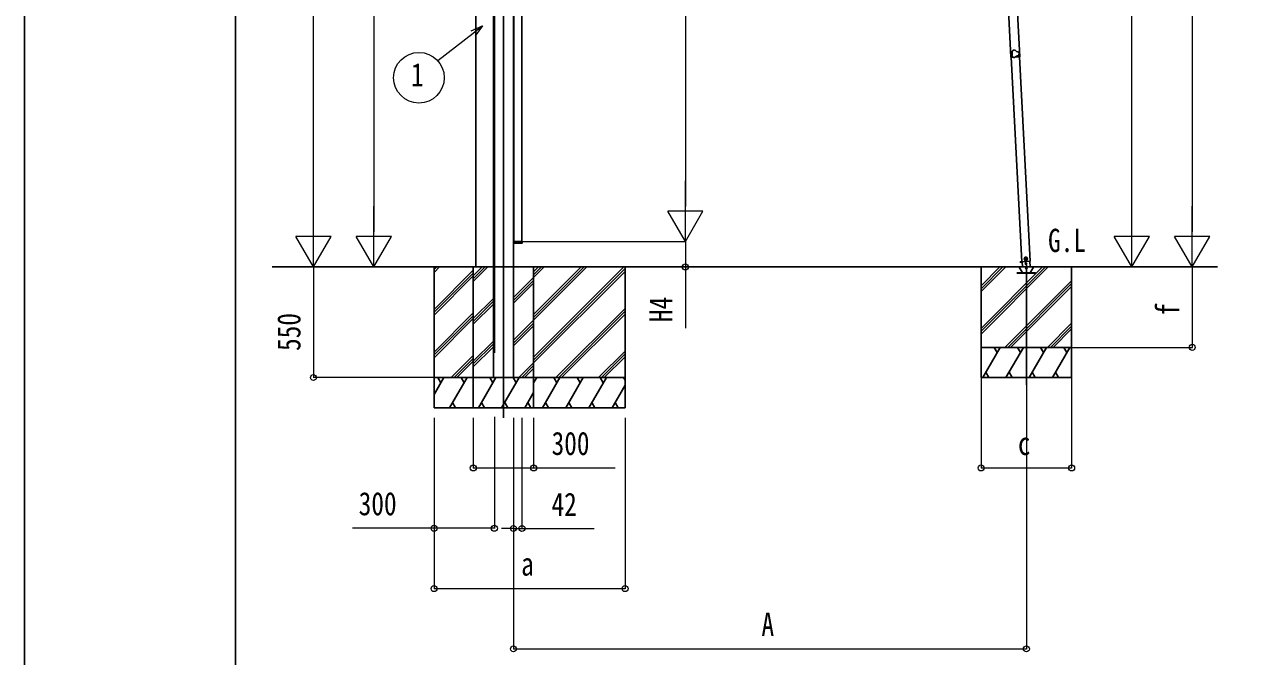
# Model space of a CAD drawing. Units: millimetres, scale not verified. Extents: x -14718 to 14718, y -10397 to 10401.
# Drawn here: x -14718 to -8663, y -7270 to -4124 of the extents above; entities that cross this region are included whole.
import ezdxf
from ezdxf.enums import TextEntityAlignment as Align

# ---------------------------------------------------------------- set-up
doc = ezdxf.new("R2010")
doc.units = ezdxf.units.MM
doc.header["$LTSCALE"] = 50
for name, color, linetype in [('0-2_USER1', 3, 'Continuous'), ('0-4_YKK_12', 2, 'Continuous'), ('0-6_YKK_A1', 4, 'Continuous'), ('0-8_YKK_ZWAK', 7, 'Continuous')]:
    doc.layers.add(name, color=color, linetype=linetype)
doc.layers.add('0-7_YKK_D', color=6, linetype='Continuous', lineweight=18)
doc.styles.add('ＭＳ ゴシック', font='')
doc.styles.get('ＭＳ ゴシック').set_extended_font_data('MS Gothic')

msp = doc.modelspace()

# ---------------------------------------------------------------- linework, layer by layer
at = {"layer": '0-4_YKK_12'}
for p, q in [((-12378.49, -2606.1), (-12378.49, -5759.08)), ((-12334.49, -6081.6), (-12334.49, -2834.1)), ((-9733.52, -5918.32), (-9733.52, -5322.13))]:
    msp.add_line(p, q, dxfattribs=at)
at = {"layer": '0-6_YKK_A1'}
for p, q in [((-12472.49, -5331.6), (-12472.49, -2613.43)), ((-9894.2, -2690.26), (-9810.46, -4288.06)), ((-12282.49, -5205.6), (-12282.49, -2841.6)), ((-12242.49, -5205.6), (-12242.49, -2841.6)), ((-9810.46, -4288.06), (-9799.62, -4287.49)), ((-9788.53, -4286.91), (-9766.52, -4285.76)), ((-9768.02, -4285.84), (-9714.7, -5303.15)), ((-12242.49, -5205.6), (-12282.49, -5205.6)), ((-12282.49, -5205.6), (-12282.49, -5212.1)), ((-12281.49, -5205.6), (-12282.49, -5205.6)), ((-12269.19, -5205.6), (-12270.19, -5205.6)), ((-12281.49, -5213.1), (-12271.59, -5213.1)), ((-12269.59, -5213.1), (-12271.59, -5213.1)), ((-12269.59, -5213.1), (-12241.59, -5213.1)), ((-9754.23, -5305.52), (-9764.12, -5306.04)), ((-9754.25, -5305.22), (-9752.92, -5330.6)), ((-9743.44, -5291.64), (-9728.26, -5290.85)), ((-9740.11, -5315.1), (-9729.92, -5314.56)), ((-9735.2, -5303.73), (-9736.51, -5278.76)), ((-9734.75, -5319.92), (-9735.28, -5309.74)), ((-9733.52, -5365.6), (-9733.52, -5327.6)), ((-9714.66, -5330.6), (-9716.1, -5303.22)), ((-13485.1, -5331.6), (-8782.33, -5331.6)), ((-12679.39, -5331.6), (-12679.39, -6031.6)), ((-12679.39, -5358.98), (-12652.01, -5331.6)), ((-12679.39, -5344.84), (-12666.15, -5331.6)), ((-12679.39, -5542.83), (-12484.49, -5347.93)), ((-12679.39, -5556.97), (-12484.49, -5362.07)), ((-12679.39, -5571.11), (-12484.49, -5376.21)), ((-12484.49, -5331.6), (-12484.49, -6031.6)), ((-12484.49, -5375.78), (-12440.31, -5331.6)), ((-12484.49, -5389.92), (-12426.17, -5331.6)), ((-12484.49, -5404.06), (-12412.03, -5331.6)), ((-12284.49, -5484.15), (-12184.49, -5384.15)), ((-12184.49, -5780.56), (-11735.53, -5331.6)), ((-12184.49, -5596.71), (-11919.38, -5331.6)), ((-12184.49, -5568.43), (-11947.66, -5331.6)), ((-12184.49, -5582.57), (-11933.52, -5331.6)), ((-12184.49, -5384.58), (-12131.51, -5331.6)), ((-12184.49, -5370.44), (-12145.65, -5331.6)), ((-12184.49, -5356.3), (-12159.8, -5331.6)), ((-12184.49, -5331.6), (-12184.49, -6031.6)), ((-12184.49, -5794.7), (-11729.39, -5339.6)), ((-12184.49, -5808.84), (-11729.39, -5353.75)), ((-11729.39, -5331.6), (-11729.39, -6031.6)), ((-9958.52, -5331.6), (-9958.52, -5881.6)), ((-9958.52, -5637.56), (-9652.56, -5331.6)), ((-9958.52, -5651.7), (-9638.42, -5331.6)), ((-9958.52, -5665.84), (-9624.28, -5331.6)), ((-9958.52, -5453.71), (-9836.41, -5331.6)), ((-9958.52, -5439.57), (-9850.55, -5331.6)), ((-9958.52, -5425.43), (-9864.69, -5331.6)), ((-9773.52, -5330.6), (-9693.52, -5330.6)), ((-9773.52, -5331.6), (-9773.52, -5330.6)), ((-9773.52, -5331.6), (-9693.52, -5331.6)), ((-9754.83, -5357.6), (-9769.55, -5332.1)), ((-9739.52, -5336.6), (-9727.52, -5336.6)), ((-9697.49, -5332.1), (-9712.21, -5357.6)), ((-9693.52, -5330.6), (-9693.52, -5331.6)), ((-9508.52, -5331.6), (-9508.52, -5881.6)), ((-12284.49, -5498.29), (-12184.49, -5398.29)), ((-12284.49, -5512.43), (-12184.49, -5412.43)), ((-9840.43, -5731.6), (-9508.52, -5399.69)), ((-9826.29, -5731.6), (-9508.52, -5413.84)), ((-9812.15, -5731.6), (-9508.52, -5427.98)), ((-12484.49, -5587.91), (-12384.49, -5487.91)), ((-12484.49, -5602.05), (-12384.49, -5502.05)), ((-12679.39, -5754.96), (-12484.49, -5560.06)), ((-12484.49, -5616.19), (-12384.49, -5516.2)), ((-12073.4, -5881.6), (-11729.39, -5537.59)), ((-12059.26, -5881.6), (-11729.39, -5551.74)), ((-12045.12, -5881.6), (-11729.39, -5565.88)), ((-12679.39, -5769.1), (-12484.49, -5574.2)), ((-12679.39, -5783.24), (-12484.49, -5588.34)), ((-12284.49, -5696.28), (-12184.49, -5596.28)), ((-12284.49, -5710.42), (-12184.49, -5610.42)), ((-12284.49, -5724.56), (-12184.49, -5624.56)), ((-9628.3, -5731.6), (-9508.52, -5611.82)), ((-9614.16, -5731.6), (-9508.52, -5625.97)), ((-9600.02, -5731.6), (-9508.52, -5640.11)), ((-12484.49, -5800.04), (-12384.49, -5700.04)), ((-12484.49, -5814.18), (-12384.49, -5714.18)), ((-12484.49, -5828.33), (-12384.49, -5728.33)), ((-11861.27, -5881.6), (-11729.39, -5749.72)), ((-9958.52, -5731.6), (-9508.52, -5731.6)), ((-9950.28, -5881.6), (-9863.67, -5731.6)), ((-9878.68, -5757.58), (-9893.68, -5731.6)), ((-9834.81, -5881.6), (-9748.2, -5731.6)), ((-9763.21, -5757.58), (-9778.21, -5731.6)), ((-9719.34, -5881.6), (-9632.73, -5731.6)), ((-9647.73, -5757.58), (-9662.74, -5731.6)), ((-9603.87, -5881.6), (-9517.26, -5731.6)), ((-9532.26, -5757.58), (-9547.26, -5731.6)), ((-12593.9, -5881.6), (-12484.49, -5772.19)), ((-12579.76, -5881.6), (-12484.49, -5786.33)), ((-12565.62, -5881.6), (-12484.49, -5800.48)), ((-12257.69, -5881.6), (-12184.49, -5808.41)), ((-11847.13, -5881.6), (-11729.39, -5763.87)), ((-11832.99, -5881.6), (-11729.39, -5778.01)), ((-12243.54, -5881.6), (-12184.49, -5822.55)), ((-12229.4, -5881.6), (-12184.49, -5836.69)), ((-9935.28, -5855.62), (-9920.28, -5881.6)), ((-9819.81, -5855.62), (-9804.81, -5881.6)), ((-9704.34, -5855.62), (-9689.34, -5881.6)), ((-9588.87, -5855.62), (-9573.87, -5881.6)), ((-11729.39, -5881.6), (-12679.39, -5881.6)), ((-12679.39, -5965.43), (-12630.99, -5881.6)), ((-12646, -5907.58), (-12661, -5881.6)), ((-12602.13, -6031.6), (-12515.53, -5881.6)), ((-12530.53, -5907.58), (-12545.53, -5881.6)), ((-12184.49, -5881.6), (-12484.49, -5881.6)), ((-12472.49, -5881.6), (-12285.79, -5881.6)), ((-12458.81, -6031.6), (-12372.21, -5881.6)), ((-12387.21, -5907.58), (-12402.21, -5881.6)), ((-12384.49, -5881.6), (-12284.49, -5881.6)), ((-12343.34, -6031.6), (-12256.74, -5881.6)), ((-12271.74, -5907.58), (-12286.74, -5881.6)), ((-12184.49, -5908.24), (-12169.11, -5881.6)), ((-12184.12, -5907.58), (-12184.49, -5906.92)), ((-12140.25, -6031.6), (-12053.64, -5881.6)), ((-12083.65, -5881.6), (-12068.64, -5907.58)), ((-12024.78, -6031.6), (-11938.17, -5881.6)), ((-11953.17, -5907.58), (-11968.18, -5881.6)), ((-11909.31, -6031.6), (-11822.7, -5881.6)), ((-11837.7, -5907.58), (-11852.71, -5881.6)), ((-11793.84, -6031.6), (-11729.39, -5919.98)), ((-11729.39, -5895.18), (-11737.24, -5881.6)), ((-9958.52, -5881.6), (-9508.52, -5881.6)), ((-12227.87, -6031.6), (-12184.49, -5956.48)), ((-12679.39, -6031.6), (-11729.39, -6031.6)), ((-12587.13, -6005.62), (-12572.13, -6031.6)), ((-12486.66, -6031.6), (-12484.49, -6027.85)), ((-12484.49, -6031.6), (-12184.49, -6031.6)), ((-12443.81, -6005.62), (-12428.81, -6031.6)), ((-12328.34, -6005.62), (-12313.34, -6031.6)), ((-12212.87, -6005.62), (-12197.87, -6031.6)), ((-12125.25, -6005.62), (-12110.25, -6031.6)), ((-12009.78, -6005.62), (-11994.78, -6031.6)), ((-11894.31, -6005.62), (-11879.31, -6031.6)), ((-11778.84, -6005.62), (-11763.84, -6031.6))]:
    msp.add_line(p, q, dxfattribs=at)
for points in [[(-9894.2, -2690.26), (-9850.26, -2687.95), (-9766.52, -4285.76)], [(-12384.49, -2836.6), (-12384.49, -5331.6), (-12384.49, -5881.6)], [(-12284.49, -2836.6), (-12284.49, -5331.6), (-12284.49, -5881.6)], [(-9808.96, -4287.98), (-9755.65, -5305.3), (-9714.7, -5303.15)], [(-12270.19, -5205.6), (-12271.19, -5205.6), (-12281.49, -5205.6)], [(-12240.59, -5212.16), (-12240.19, -5205.6), (-12241.19, -5205.6), (-12269.19, -5205.6)], [(-9764.12, -5306.04), (-9764.01, -5308.04), (-9754.13, -5307.52)]]:
    msp.add_lwpolyline(points, dxfattribs=at)
for points in [[(-9736.25, -5283.75), (-9742.54, -5287.84), (-9742.15, -5295.33), (-9735.46, -5298.74), (-9729.17, -5294.65), (-9729.56, -5287.16)], [(-9688.77, -5362.6), (-9688.77, -5360.6), (-9778.77, -5360.6), (-9778.77, -5362.6)]]:
    msp.add_lwpolyline(points, close=True, dxfattribs=at)
for centre, radius in [((-9735.85, -5291.25), 8.5), ((-9735.85, -5291.25), 7.7), ((-9735.85, -5291.25), 6.5), ((-9735.02, -5314.83), 4), ((-9733.52, -5336.6), 4.25), ((-9733.52, -5336.6), 4)]:
    msp.add_circle(centre, radius, dxfattribs=at)
for centre, radius, start, end in [((-9853.35, -4268.32), 50, 343.96382, 11.35568), ((-9789.33, -4270.93), 19.5, 215.03988, 260.27961), ((-9789.33, -4270.93), 19.5, 95.03988, 140.27961), ((-9759.58, -4327.68), 50, 103.96382, 131.35568), ((-9755.05, -4216.8), 50, 223.96382, 251.35568), ((-9789.33, -4270.93), 19.5, 335.03988, 20.27961), ((-12281.49, -5212.1), 1, 180, 270), ((-12241.59, -5212.1), 1, 270, 356.5), ((-9770.42, -5332.6), 1, 30, 90), ((-9749.63, -5354.6), 6, 210, 270), ((-9717.41, -5354.6), 6, 270, 330), ((-9696.62, -5332.6), 1, 90, 150)]:
    msp.add_arc(centre, radius, start, end, dxfattribs=at)
at = {"layer": '0-7_YKK_D', "color": 1}
for p, q in [((-8908.52, -2670.51), (-8908.52, -5156.6)), ((-13279.39, -5156.6), (-13279.39, -2783.6)), ((-9208.52, -5156.6), (-9208.52, -2856.9)), ((-12979.39, -3006.6), (-12979.39, -5156.6)), ((-11429.39, -3016.6), (-11429.39, -5030.6)), ((-11429.39, -5205.6), (-11429.39, -4902.49)), ((-13279.39, -5331.6), (-13279.39, -5028.49)), ((-12979.39, -5331.6), (-12979.39, -5028.49)), ((-11429.39, -5205.6), (-11516.89, -5054.05)), ((-11341.89, -5054.05), (-11516.89, -5054.05)), ((-11429.39, -5205.6), (-11341.89, -5054.05)), ((-9208.52, -5331.6), (-9208.52, -5028.49)), ((-8908.52, -5331.6), (-8908.52, -5028.49)), ((-13279.39, -5331.6), (-13366.89, -5180.05)), ((-13191.89, -5180.05), (-13366.89, -5180.05)), ((-13279.39, -5331.6), (-13191.89, -5180.05)), ((-12979.39, -5331.6), (-13066.89, -5180.05)), ((-12891.89, -5180.05), (-13066.89, -5180.05)), ((-12979.39, -5331.6), (-12891.89, -5180.05)), ((-12241.49, -5205.6), (-11428.39, -5205.6)), ((-9208.52, -5331.6), (-9296.02, -5180.05)), ((-9121.02, -5180.05), (-9296.02, -5180.05)), ((-9208.52, -5331.6), (-9121.02, -5180.05)), ((-8908.52, -5331.6), (-8996.02, -5180.05)), ((-8821.02, -5180.05), (-8996.02, -5180.05)), ((-8908.52, -5331.6), (-8821.02, -5180.05)), ((-9217.52, -5331.6), (-9207.52, -5331.6))]:
    msp.add_line(p, q, dxfattribs=at)
at = {"layer": '0-7_YKK_D'}
for p, q in [((-12241.49, -5205.6), (-11428.39, -5205.6)), ((-13279.39, -5331.6), (-13279.39, -5881.6)), ((-8908.52, -5331.6), (-8908.52, -5731.6)), ((-9507.52, -5731.6), (-8907.52, -5731.6)), ((-12680.39, -5881.6), (-13280.39, -5881.6)), ((-9958.52, -5882.6), (-9958.52, -6332.6)), ((-9733.52, -5919.32), (-9733.52, -7232.6)), ((-9508.52, -5882.6), (-9508.52, -6332.6)), ((-12679.39, -6081.6), (-12679.39, -6932.6)), ((-12679.39, -6081.6), (-12679.39, -6632.6)), ((-12484.49, -6081.6), (-12484.49, -6332.6)), ((-12379.39, -6077.17), (-12379.39, -6632.6)), ((-12284.49, -6081.6), (-12284.49, -6633.6)), ((-12284.49, -6083.51), (-12284.49, -7232.6)), ((-12242.49, -6081.6), (-12242.49, -6633.6)), ((-12184.49, -6081.6), (-12184.49, -6332.6)), ((-11729.39, -6081.6), (-11729.39, -6932.6)), ((-9958.52, -6331.6), (-9508.52, -6331.6)), ((-12284.49, -6632.6), (-12343.99, -6632.6)), ((-12284.49, -6632.6), (-12242.49, -6632.6)), ((-12242.49, -6632.6), (-11882.69, -6632.6)), ((-12679.39, -6931.6), (-11729.39, -6931.6)), ((-12284.49, -7231.6), (-9733.52, -7231.6))]:
    msp.add_line(p, q, dxfattribs=at)
for points in [[(-12438.73, -4132.64), (-12485.59, -4169.3), (-12660.48, -4306.16)], [(-12495.42, -4156.75), (-12438.73, -4132.64), (-12475.77, -4181.86)], [(-11429.39, -5205.6), (-11429.39, -5331.6), (-11429.39, -5635.9)], [(-12484.49, -6331.6), (-12184.49, -6331.6), (-11779.39, -6331.6)], [(-12379.39, -6631.6), (-12679.39, -6631.6), (-13084.49, -6631.6)]]:
    msp.add_lwpolyline(points, dxfattribs=at)
for centre, radius in [((-12754.68, -4389.84), 126), ((-11429.39, -5331.6), 14.88), ((-8908.52, -5731.6), 14.88), ((-13279.39, -5881.6), 14.88), ((-12484.49, -6331.6), 14.88), ((-12184.49, -6331.6), 14.88), ((-9958.52, -6331.6), 14.88), ((-9508.52, -6331.6), 14.88), ((-12679.39, -6631.6), 14.88), ((-12379.39, -6631.6), 14.88), ((-12284.49, -6632.6), 14.88), ((-12242.49, -6632.6), 14.88), ((-12679.39, -6931.6), 14.88), ((-11729.39, -6931.6), 14.88), ((-12284.49, -7231.6), 14.88), ((-9733.52, -7231.6), 14.88)]:
    msp.add_circle(centre, radius, dxfattribs=at)
at = {"layer": '0-8_YKK_ZWAK'}
msp.add_line((-13667.43, -8831.6), (-13667.43, 9718.4), dxfattribs=at)
msp.add_lwpolyline([(-14717.5, -10389.1), (14717.5, -10389.1), (14717.5, 10400.9), (-14717.5, 10400.9)], close=True, dxfattribs=at)

# ---------------------------------------------------------------- texts
at = {"layer": '0-2_USER1', "style": 'ＭＳ ゴシック', "width": 0.8}
msp.add_text('G.L', height=115.5, dxfattribs=at).set_placement((-9625.5, -5291.6), align=Align.BOTTOM_LEFT)
at = {"layer": '0-7_YKK_D', "style": 'ＭＳ ゴシック', "width": 0.8}
for s, p in [('1', (-12794.06, -4467.67)), ('300', (-12094.99, -6301.6)), ('c', (-9775.52, -6301.6)), ('300', (-13054.49, -6601.6)), ('42', (-12095.49, -6604.6)), ('a', (-12246.39, -6901.6)), ('A', (-11051.01, -7201.6))]:
    msp.add_text(s, height=115.5, dxfattribs=at).set_placement(p, align=Align.BOTTOM_LEFT)
for s, p in [('H4', (-11459.39, -5605.9)), ('550', (-13309.39, -5749.4)), ('f', (-8938.52, -5573.6))]:
    msp.add_text(s, height=115.5, rotation=90, dxfattribs=at).set_placement(p, align=Align.BOTTOM_LEFT)

doc.saveas('drawing.dxf')
